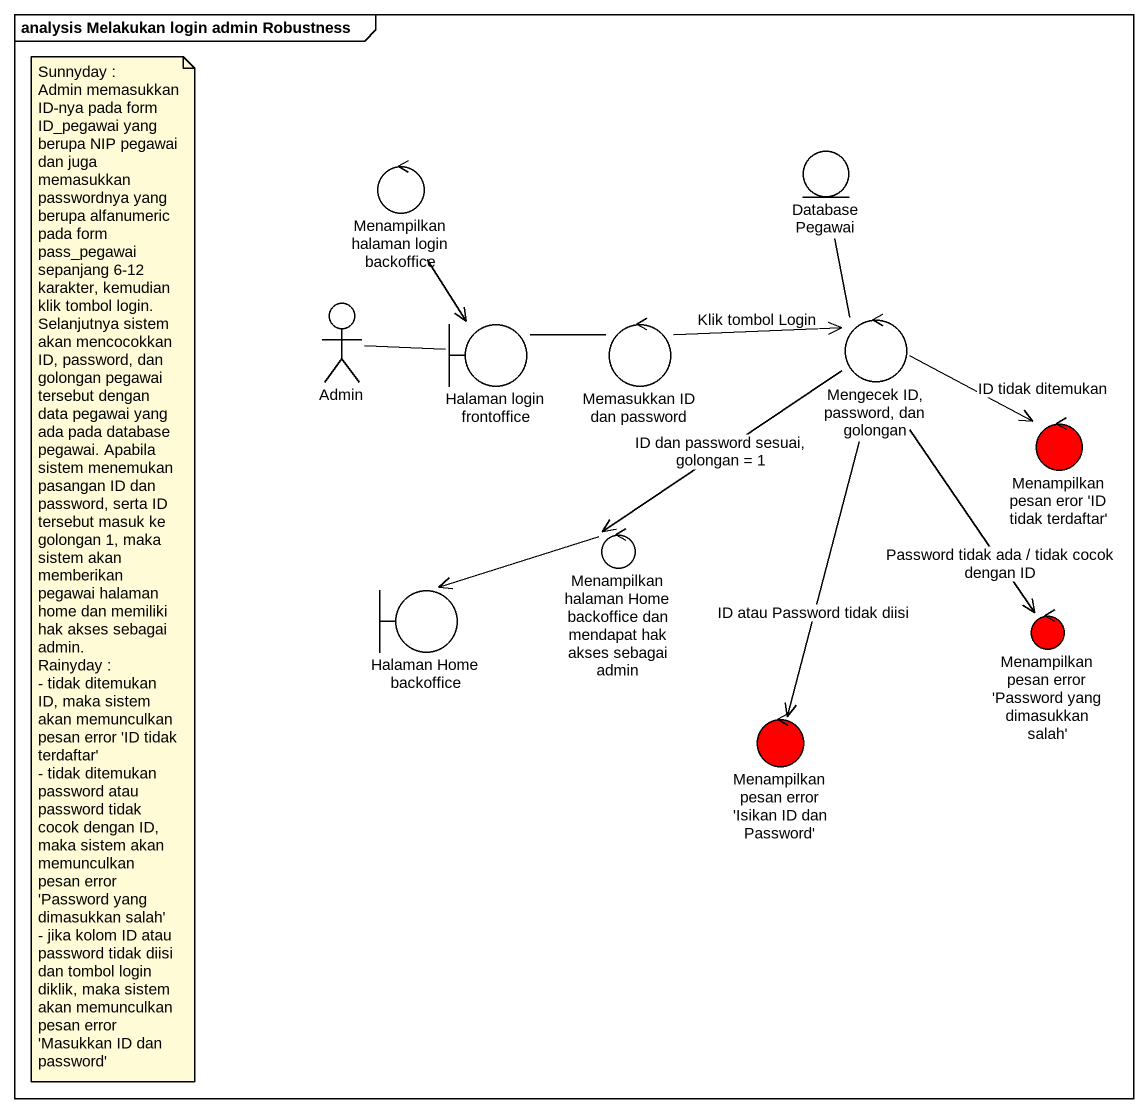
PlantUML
@startuml
mainframe analysis Melakukan login admin Robustness
control "Menampilkan halaman login backoffice" as Menampilkan_halaman_login
entity "Database Pegawai" as Database_Pegawai
actor Admin
boundary "Halaman login frontoffice" as Halaman_login_frontoffice
control "Memasukkan ID dan password" as Memasukkan_ID_dan_password
control "Mengecek ID, password, dan golongan" as Mengecek_ID_password_dan
control "Menampilkan pesan eror 'ID tidak terdaftar'" as Menampilkan_pesan_eror_ID #FF0000
control "Menampilkan halaman Home backoffice dan mendapat hak akses sebagai admin" as Menampilkan_halaman_Home
boundary "Halaman Home backoffice" as Halaman_Home_backoffice
control "Menampilkan pesan error 'Password yang dimasukkan salah'" as Menampilkan_pesan_error #FF0000
control "Menampilkan pesan error 'Isikan ID dan Password'" as Menampilkan_pesan_error_2 #FF0000
Menampilkan_halaman_login --> Halaman_login_frontoffice
Database_Pegawai -- Mengecek_ID_password_dan
Admin -right- Halaman_login_frontoffice
Halaman_login_frontoffice -right- Memasukkan_ID_dan_password
Memasukkan_ID_dan_password -right-> Mengecek_ID_password_dan : Klik tombol Login
Mengecek_ID_password_dan -right-> Menampilkan_pesan_eror_ID : ID tidak ditemukan
Mengecek_ID_password_dan --> Menampilkan_halaman_Home : ID dan password sesuai, golongan = 1
Mengecek_ID_password_dan --> Menampilkan_pesan_error : Password tidak ada / tidak cocok dengan ID
Mengecek_ID_password_dan --> Menampilkan_pesan_error_2 : ID atau Password tidak diisi
Menampilkan_halaman_Home -left-> Halaman_Home_backoffice
note as N1
  Sunnyday :
  Admin memasukkan ID-nya pada form ID_pegawai yang berupa NIP pegawai dan juga memasukkan passwordnya yang berupa alfanumeric pada form pass_pegawai sepanjang 6-12 karakter, kemudian klik tombol login. Selanjutnya sistem akan mencocokkan ID, password, dan golongan pegawai tersebut dengan data pegawai yang ada pada database pegawai. Apabila sistem menemukan pasangan ID dan password, serta ID tersebut masuk ke golongan 1, maka sistem akan memberikan pegawai halaman home dan memiliki hak akses sebagai admin.
  Rainyday :
  - tidak ditemukan ID, maka sistem akan memunculkan pesan error 'ID tidak terdaftar'
  - tidak ditemukan password atau password tidak cocok dengan ID, maka sistem akan memunculkan pesan error 'Password yang dimasukkan salah'
  - jika kolom ID atau password tidak diisi dan tombol login diklik, maka sistem akan memunculkan pesan error 'Masukkan ID dan password'
end note
@enduml
